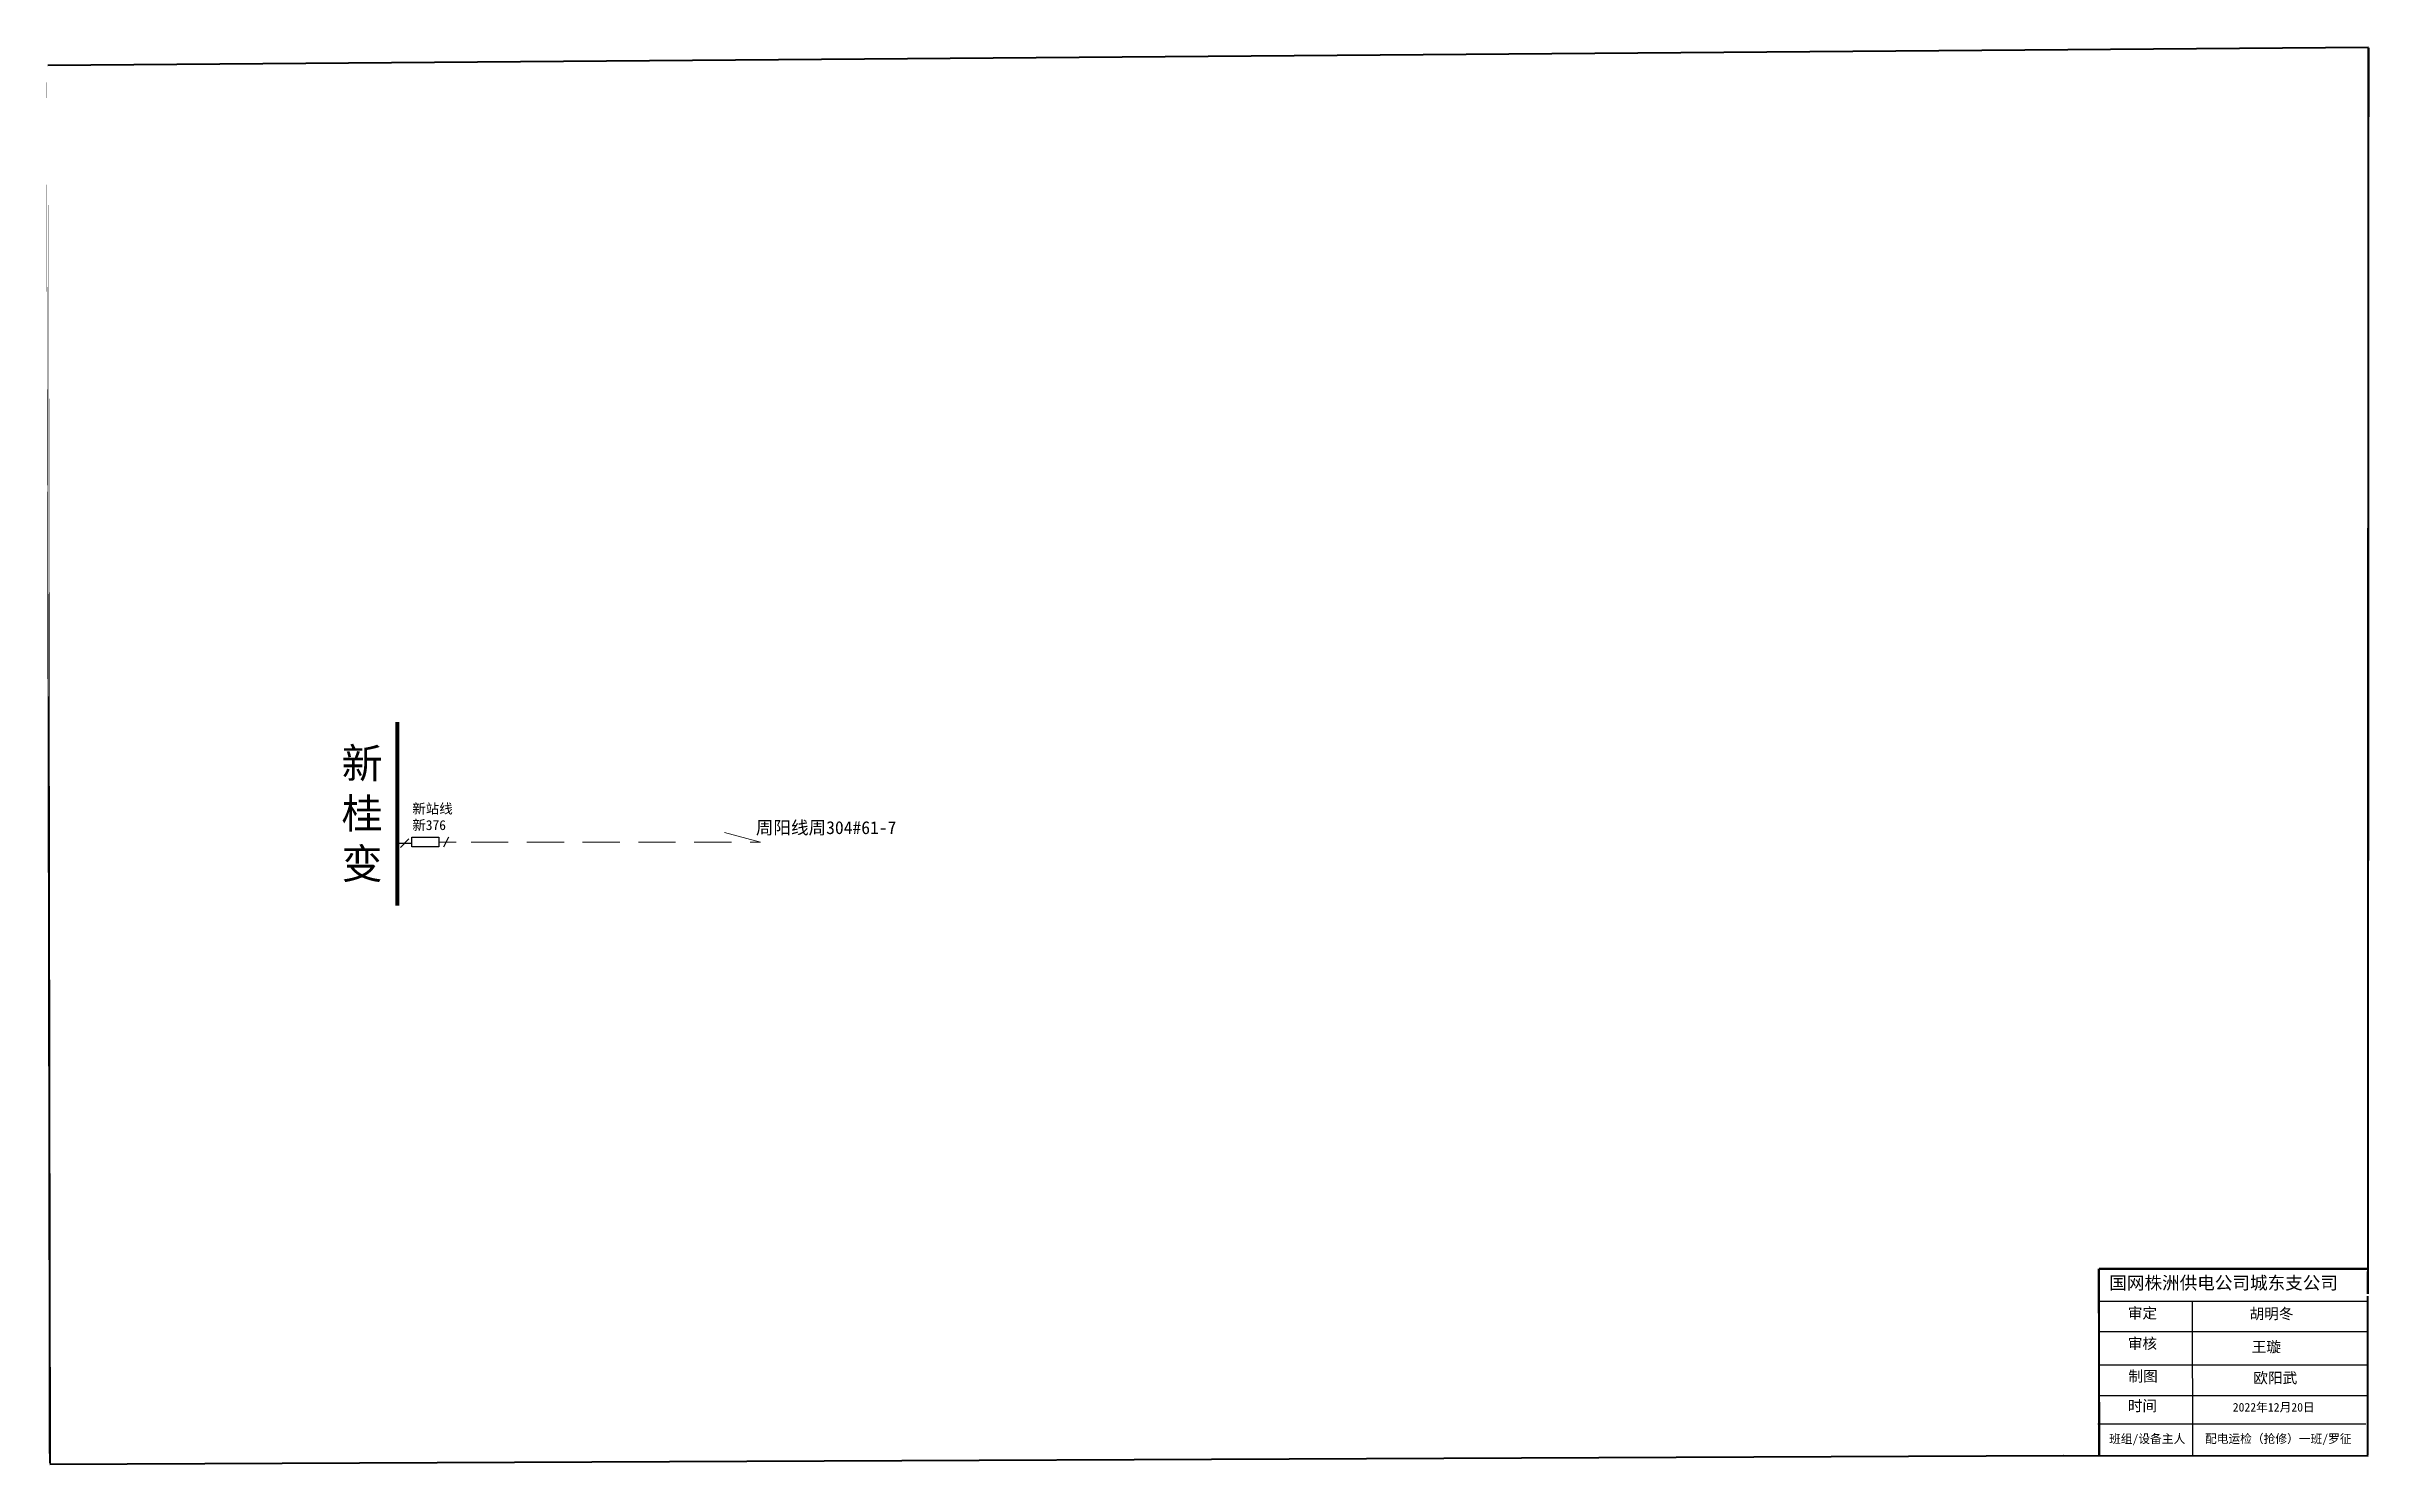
# Model space of a CAD drawing. Extents: x 408 to 948, y 35 to 365.
import ezdxf

# ---------------------------------------------------------------- set-up
doc = ezdxf.new("R2010")
doc.units = 0
doc.header["$LTSCALE"] = 0.774411
doc.linetypes.add('ACAD_ISO02W100', pattern=[15, 12, -3])
doc.linetypes.add('DASHED2', pattern=[9.525, 6.35, -3.175])
doc.layers.get('0').update_dxf_attribs({"linetype": 'CONTINUOUS'})
doc.layers.add('MiniCADViewLayer', color=7, linetype='CONTINUOUS')
doc.styles.add('SimSun_txtstyle_2.30_0_0', font='simsun.ttc', dxfattribs={"height": 2.3})
doc.styles.add('SimSun_txtstyle_3.00_0_0', font='', dxfattribs={"height": 3})
doc.styles.add('SimSun_txtstyle_7.00_0_0', font='simsun.ttc', dxfattribs={"height": 7})
doc.styles.get("Standard").update_dxf_attribs({"font": '', "height": 2.5})
doc.styles.add('字体', font='', dxfattribs={"height": 2.5})
doc.styles.add('宋体_txtstyle_2.00_0_0', font='', dxfattribs={"height": 2})
doc.styles.add('宋体_txtstyle_2.50_0_0', font='SIMSUN.TTC', dxfattribs={"height": 2.5})
doc.styles.add('宋体_txtstyle_200.00_0_0200', font='', dxfattribs={"height": 200})
doc.styles.get('SimSun_txtstyle_3.00_0_0').set_extended_font_data('SimSun')
doc.styles.get('Standard').set_extended_font_data('SimSun')
doc.styles.get('字体').set_extended_font_data('SimSun')
doc.styles.get('宋体_txtstyle_2.00_0_0').set_extended_font_data('宋体')
doc.styles.get('宋体_txtstyle_200.00_0_0200').set_extended_font_data('宋体')

msp = doc.modelspace()

# ---------------------------------------------------------------- linework, layer by layer
at = {"color": 0, "linetype": 'Continuous', "lineweight": 40}
for p, q in [((948.11, 364.6), (408.24, 360.42)), ((877.14, 36.97), (408.68, 34.95))]:
    msp.add_line(p, q, dxfattribs=at)
at = {"linetype": 'ACAD_ISO02W100'}
msp.add_line((492.84, 179.39), (489.75, 179.39), dxfattribs=at)
at = {"linetype": 'Continuous'}
for p, q in [((492.24, 180.47), (490.25, 178.5)), ((501.47, 180.89), (500.27, 178.57)), ((885.41, 72.97), (947.78, 72.97)), ((907.06, 72.96), (907.15, 37.01)), ((885.41, 65.87), (947.78, 65.87)), ((885.41, 58.12), (947.78, 58.12)), ((885.41, 51.01), (947.78, 51.01)), ((885.16, 44.43), (947.53, 44.43))]:
    msp.add_line(p, q, dxfattribs=at)
at = {"color": 7, "linetype": 'DASHED2', "lineweight": 0, "ltscale": 0.816773}
msp.add_line((499.2, 179.75), (504.17, 179.75), dxfattribs=at)
at = {"color": 7, "linetype": 'DASHED2', "lineweight": 0, "ltscale": 1.759465}
for p, q in [((506.7, 179.72), (574.03, 179.72)), ((574.03, 179.72), (562.59, 182.77))]:
    msp.add_line(p, q, dxfattribs=at)
at = {"linetype": 'Continuous'}
for points, const_width in [([(948.11, 364.6), (947.98, 74.58)], 0.5), ([(489.54, 168.75), (489.54, 207.65)], 1), ([(489.54, 164.97), (489.54, 203.86)], 1), ([(885.38, 80.48), (885.47, 37.04)], 0.5), ([(885.41, 80.48), (947.78, 80.48)], 0.5), ([(947.94, 74.15), (947.92, 37.09)], 0.5)]:
    msp.add_lwpolyline(points, dxfattribs=dict(at, const_width=const_width))
at = {"linetype": 'Continuous', "const_width": 0.5}
msp.add_lwpolyline([(408.16, 360.57), (408.72, 35.18)], close=True, dxfattribs=at)
at = {"linetype": 'Continuous'}
msp.add_lwpolyline([(492.94, 180.86), (499.2, 180.86), (499.2, 178.64), (492.94, 178.64)], close=True, dxfattribs=at)
at = {"layer": 'MiniCADViewLayer', "color": 0, "linetype": 'Continuous', "lineweight": 40}
msp.add_line((877.1, 37.05), (948.06, 36.96), dxfattribs=at)

# ---------------------------------------------------------------- texts
at = {"linetype": 'Continuous', "attachment_point": 1}
for s, insert, char_height, width, style in [('新\\P桂\\P变', (476.57, 201.57), 7, 36.1441, 'SimSun_txtstyle_7.00_0_0'), ('新站线^M^J新376', (493.02, 188.68), 2.3, 10.143, 'SimSun_txtstyle_2.30_0_0'), ('国网株洲供电公司城东支公司', (887.82, 78.7), 3, 82.0179, '字体'), ('胡明冬', (920.45, 71.28), 2.5, 23.4615, '宋体_txtstyle_2.50_0_0'), ('欧阳武', (921.32, 56.35), 2.5, 23.4615, '宋体_txtstyle_2.50_0_0')]:
    msp.add_mtext(s, dxfattribs=dict(at, insert=insert, char_height=char_height, width=width, style=style))
at = {"color": 1, "linetype": 'DASHED2', "lineweight": 0, "ltscale": 1.759465, "true_color": 0xff0000, "insert": (572.94, 184.61), "char_height": 3, "attachment_point": 1, "style": 'SimSun_txtstyle_3.00_0_0'}
msp.add_mtext('周阳线周304#61-7', dxfattribs=at)
at = {"linetype": 'Continuous', "char_height": 2.5, "width": 23.4615, "attachment_point": 1}
for s, insert in [('审定', (892.11, 71.41)), ('审核', (892.11, 64.35)), ('王璇', (920.95, 63.57)), ('制图', (892.27, 56.73)), ('时间', (892.11, 49.84))]:
    msp.add_mtext(s, dxfattribs=dict(at, insert=insert))
at = {"color": 7, "linetype": 'Continuous', "insert": (916.54, 49.26), "char_height": 2, "width": 23.4615, "attachment_point": 1, "style": '宋体_txtstyle_2.00_0_0'}
msp.add_mtext('2022年12月20日', dxfattribs=at)
at = {"color": 7, "linetype": 'Continuous', "lineweight": 0, "ltscale": 0.671238, "char_height": 2, "attachment_point": 1, "style": '宋体_txtstyle_200.00_0_0200'}
for s, insert in [('班组/设备主人', (887.77, 41.91)), ('配电运检（抢修）一班/罗征', (910.08, 41.93))]:
    msp.add_mtext(s, dxfattribs=dict(at, insert=insert))

doc.saveas('drawing.dxf')
